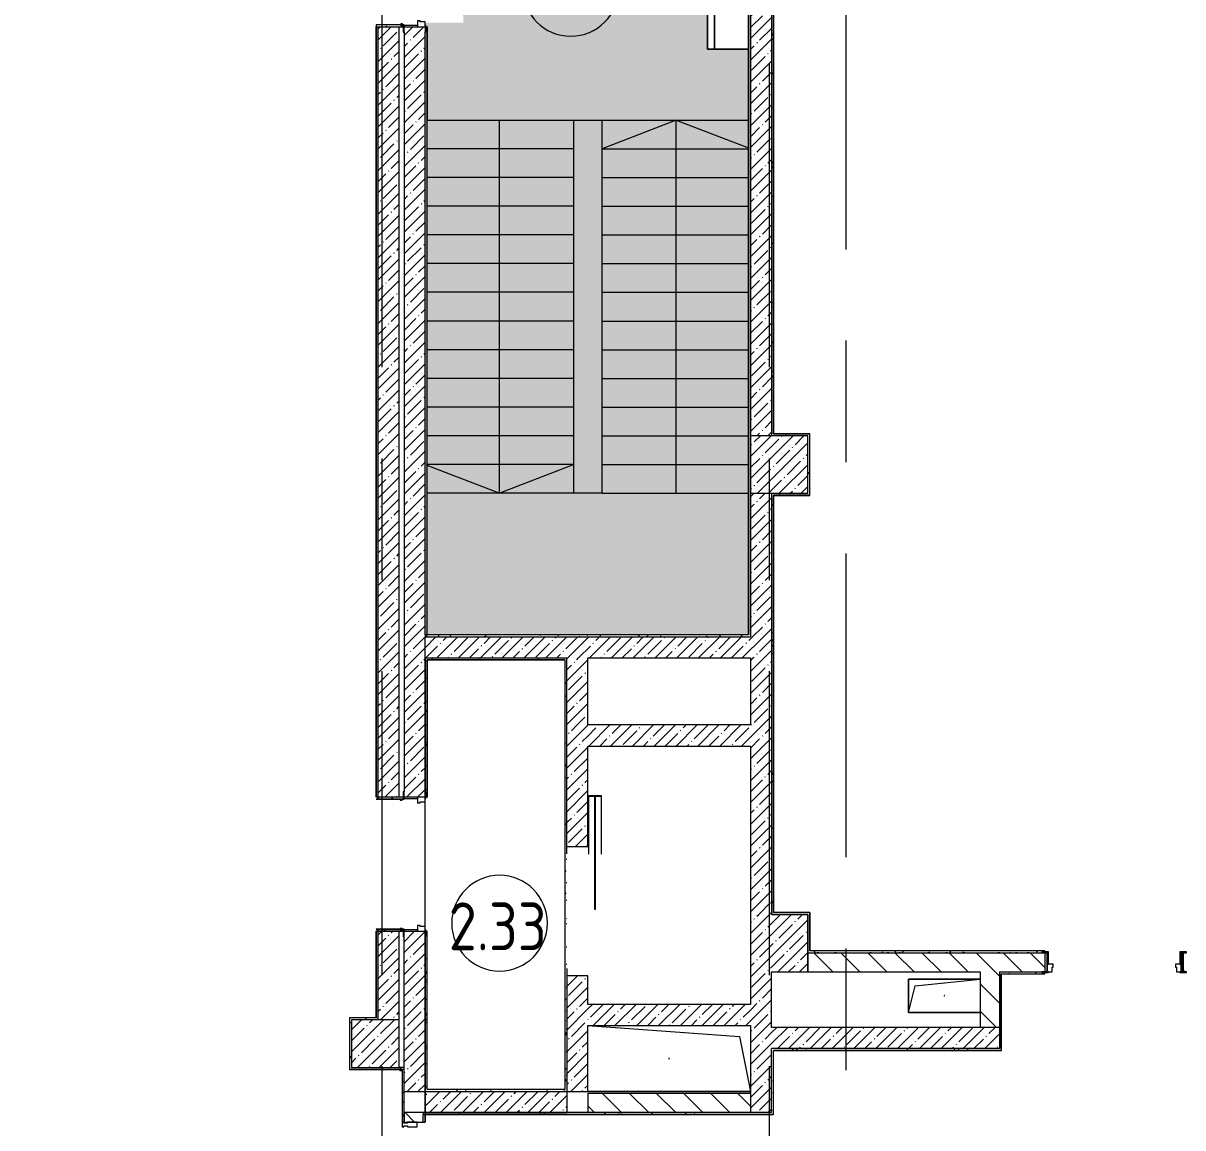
# Model space of a CAD drawing. Header units: millimetres. Extents: x -625 to 415037, y -3642 to 102118.
# Drawn here: x 183332 to 195449, y 84610 to 96151 of the extents above; entities that cross this region are included whole.
import ezdxf

# ---------------------------------------------------------------- set-up
doc = ezdxf.new("R2010")
doc.units = ezdxf.units.MM
doc.linetypes.add('Осевая', pattern=[6350, 1270, -952.5, 3175, -952.5])
for name, color, linetype, lineweight in [('A-AREA-IDEN', 7, 'Continuous', 9), ('A-DOOR-FRAM-2', 7, 'Continuous', 5), ('A-GENM', 7, 'Continuous', 9), ('A-GLAZ-CWMG', 7, 'Continuous', 9), ('A-GLAZ-CWMG-1', 7, 'Continuous', 20), ('A-WALL', 7, 'Continuous', 5), ('I-WALL', 7, 'Continuous', 5), ('S-COLS', 7, 'Continuous', 9), ('S-COLS-1', 7, 'Continuous', 5), ('S-STRS', 7, 'Continuous', 9), ('S-STRS-ANNO', 7, 'Continuous', 5), ('Оси', 7, 'Continuous', 9), ('Оси-2', 7, 'Осевая', 9)]:
    doc.layers.add(name, color=color, linetype=linetype, lineweight=lineweight)
doc.layers.add('A-AREA-PATT-2', color=7, linetype='Continuous', lineweight=5, true_color=0xcde0ef, transparency=1)
for name, color, linetype, lineweight, true_color in [('A-DOOR-1', 7, 'Continuous', 5, 0xc0c0c0), ('A-DOOR-FRAM-1', 7, 'Continuous', 5, 0xc0c0c0), ('A-WALL-1', 9, 'Continuous', 5, 0x808080), ('A-WALL-FNSH-1', 9, 'Continuous', 5, 0x808080), ('S-STRS-1', 7, 'Continuous', 9, 0xeef6ff)]:
    doc.layers.add(name, color=color, linetype=linetype, lineweight=lineweight, true_color=true_color)
doc.layers.get('A-DOOR-1').off()
doc.styles.add('GOST Common', font='', dxfattribs={"width": 0.9, "height": 500})
doc.styles.get('GOST Common').set_extended_font_data('GOST Common')
pattern_1 = [(135, (148772.12, 0), (-141.42136, -141.42136), [])]
pattern_2 = [(45, (148772.12, 0), (-114.04925, 114.04925), []), (45, (148886.17, 0), (-114.04925, 114.04925), [201.612, -40.322, 6.706, -33.617])]
pattern_3 = [(0, (148772.123, 0), (243.84, 60.96), [20.117, -162.763, 20.117, -162.763, -975.36]), (0, (148772.123, 0), (243.84, 60.96), [-365.76, 20.117, -345.643, 20.117, -162.763, -426.72]), (0, (148772.123, 0), (243.84, 60.96), [-914.4, 20.117, -101.803, 20.117, -284.683]), (120, (148863.563, 30.48), (-174.71291, 180.691634), [20.117, -162.763, 20.117, -162.763, -975.36]), (120, (148863.563, 30.48), (-174.71291, 180.691634), [-365.76, 20.117, -345.643, 20.117, -162.763, -426.72]), (120, (148863.563, 30.48), (-174.71291, 180.691634), [-914.4, 20.117, -101.803, 20.117, -284.683]), (240, (148894.043, 152.4), (-69.12709, -241.651634), [20.117, -162.763, 20.117, -162.763, -975.36]), (240, (148894.043, 152.4), (-69.12709, -241.651634), [-365.76, 20.117, -345.643, 20.117, -162.763, -426.72]), (240, (148894.043, 152.4), (-69.12709, -241.651634), [-914.4, 20.117, -101.803, 20.117, -284.683])]

# ---------------------------------------------------------------- blocks, each defined once
blk = doc.blocks.new('BSC_Колонна _Прямоугольная - 600х600-V314-Объем проектирования 2 этажа')
at = {"layer": 'S-COLS-1'}
h = blk.add_hatch(dxfattribs=at)
h.set_pattern_fill('FP_67', color=256, style=0, pattern_type=2)
h.set_pattern_definition([(45, (-42460, -17000), (-114.04925, 114.04925), []), (45, (-42345.95, -17000), (-114.04925, 114.04925), [201.613, -40.323, 6.706, -33.617])])
h.paths.add_polyline_path([(-300, -300), (300, -300), (300, 300), (-300, 300), (-300, 3)])
for p, q in [((300, 300), (-300, 300)), ((-300, 300), (-300, -300)), ((300, -300), (300, 300)), ((-300, -300), (300, -300))]:
    blk.add_line(p, q, dxfattribs=at)
blk = doc.blocks.new('110_Дверь_СКБ_2Ст - Д-6_л__ ДОО_Дв_1450x2100h_Дверь из раздевальной в коридор-V364-Объем проектирования 2 этажа')
at = {"layer": 'A-DOOR-FRAM-2'}
h = blk.add_hatch(dxfattribs=at)
h.set_pattern_fill('FP_40', color=256, style=0, pattern_type=2)
h.set_pattern_definition([(45, (-546.384, 164.685), (-14.1421, 14.1421), []), (135, (-546.384, 164.685), (-14.1421, -14.1421), [])])
h.paths.add_polyline_path([(-713, 100), (-713, -100), (-688, -100), (-688, 100)])
at = {"layer": 'A-DOOR-FRAM-1'}
for p, q in [((-672, 108), (-742, 108)), ((-742, 108), (-742, 100)), ((-742, 100), (-672, 100)), ((-688, 100), (-713, 100)), ((-713, 100), (-713, -100)), ((-638, 100), (-688, 100)), ((-688, 100), (-688, 20)), ((-688, 20), (-628, 20)), ((-688, -100), (-688, 100)), ((-672, 20), (-688, 20)), ((-688, 20), (-688, -100)), ((-672, 100), (-672, 108)), ((-672, -100), (-672, 20)), ((-638, 50), (-638, 100)), ((-628, 50), (-638, 50)), ((-628, 20), (-628, 50)), ((662, 50), (652, 50)), ((652, 50), (652, 20)), ((652, 20), (712, 20)), ((662, 100), (662, 50)), ((712, 100), (662, 100)), ((768, 108), (698, 108)), ((698, 108), (698, 100)), ((698, 100), (768, 100)), ((712, 20), (698, 20)), ((698, 20), (698, -100)), ((712, 20), (712, 100)), ((738, 100), (712, 100)), ((712, 100), (712, -100)), ((712, -100), (712, 20)), ((738, -100), (738, 100)), ((768, 100), (768, 108)), ((-672, -100), (-742, -100)), ((-742, -100), (-742, -108)), ((-742, -108), (-672, -108)), ((-713, -100), (-688, -100)), ((-688, -100), (-672, -100)), ((-672, -108), (-672, -100)), ((698, -100), (712, -100)), ((768, -100), (698, -100)), ((698, -100), (698, -108)), ((698, -108), (768, -108)), ((712, -100), (738, -100)), ((768, -108), (768, -100))]:
    blk.add_line(p, q, dxfattribs=at)
blk = doc.blocks.new('110_Дверь_СКБ_2Ст - Д-1 Лестничная клетка EIS60-V410-Объем проектирования 2 этажа')
at = {"layer": 'A-DOOR-FRAM-1'}
for p, q in [((-672, 118), (-742, 118)), ((-742, 118), (-742, 110)), ((-742, 110), (-672, 110)), ((-638, 110), (-688, 110)), ((-688, 110), (-688, 30)), ((-688, 30), (-628, 30)), ((-672, 30), (-688, 30)), ((-688, 30), (-688, -110)), ((-672, 110), (-672, 118)), ((-672, -110), (-672, 30)), ((-638, 60), (-638, 110)), ((-628, 60), (-638, 60)), ((-628, 30), (-628, 60)), ((662, 60), (652, 60)), ((652, 60), (652, 30)), ((652, 30), (712, 30)), ((662, 110), (662, 60)), ((712, 110), (662, 110)), ((768, 118), (698, 118)), ((698, 118), (698, 110)), ((698, 110), (768, 110)), ((712, 30), (698, 30)), ((698, 30), (698, -110)), ((712, 30), (712, 110)), ((712, -110), (712, 30)), ((768, 110), (768, 118)), ((-672, -110), (-742, -110)), ((-742, -110), (-742, -118)), ((-742, -118), (-672, -118)), ((-688, -110), (-672, -110)), ((-672, -118), (-672, -110)), ((698, -110), (712, -110)), ((768, -110), (698, -110)), ((698, -110), (698, -118)), ((698, -118), (768, -118)), ((768, -118), (768, -110))]:
    blk.add_line(p, q, dxfattribs=at)
blk = doc.blocks.new('GM_Отверстие прямоугольное _в плите_ - Отверстие-21981729-Объем проектирования 2 этажа')
at = {"layer": 'A-GENM'}
for p, q in [((-375, -175), (-375, 175)), ((-375, 175), (375, 175)), ((375, 175), (-375, 175)), ((-375, 175), (-375, -175)), ((-305, 105), (375, 175)), ((-375, -175), (-305, 105)), ((375, -175), (-375, -175)), ((-375, -175), (375, -175))]:
    blk.add_line(p, q, dxfattribs=at)
for start, end in [(360, 180), (180, 360)]:
    blk.add_arc((0, 0), 2.5, start, end, dxfattribs=at)
blk = doc.blocks.new('110_Дверь_СКБ_2Ст - Д-2 1450x2100h_Лестничная клетка EIS60-31576737-Объем проектирования 2 этажа')
at = {"layer": 'A-DOOR-FRAM-1'}
for p, q in [((-672, 118), (-742, 118)), ((-742, 118), (-742, 110)), ((-742, 110), (-672, 110)), ((-638, 110), (-688, 110)), ((-688, 110), (-688, 30)), ((-688, 30), (-628, 30)), ((-672, 30), (-688, 30)), ((-688, 30), (-688, -110)), ((-672, 110), (-672, 118)), ((-672, -110), (-672, 30)), ((-638, 60), (-638, 110)), ((-628, 60), (-638, 60)), ((-628, 30), (-628, 60)), ((662, 60), (652, 60)), ((652, 60), (652, 30)), ((652, 30), (712, 30)), ((662, 110), (662, 60)), ((712, 110), (662, 110)), ((768, 118), (698, 118)), ((698, 118), (698, 110)), ((698, 110), (768, 110)), ((712, 30), (698, 30)), ((698, 30), (698, -110)), ((712, 30), (712, 110)), ((712, -110), (712, 30)), ((768, 110), (768, 118)), ((-672, -110), (-742, -110)), ((-742, -110), (-742, -118)), ((-742, -118), (-672, -118)), ((-688, -110), (-672, -110)), ((-672, -118), (-672, -110)), ((698, -110), (712, -110)), ((768, -110), (698, -110)), ((698, -110), (698, -118)), ((698, -118), (768, -118)), ((768, -118), (768, -110))]:
    blk.add_line(p, q, dxfattribs=at)
blk = doc.blocks.new('BSC_Колонна _Прямоугольная - 500х500-V428-Объем проектирования 2 этажа')
at = {"layer": 'S-COLS-1'}
h = blk.add_hatch(dxfattribs=at)
h.set_pattern_fill('FP_180', color=256, style=0, pattern_type=2)
h.set_pattern_definition([(45, (-38240, -10950), (-114.04925, 114.04925), []), (45, (-38125.95, -10950), (-114.04925, 114.04925), [201.613, -40.323, 6.706, -33.617])])
h.paths.add_polyline_path([(177, -250), (250, -250), (250, 250), (-250, 250), (-250, -250)])
for p, q in [((250, 250), (-250, 250)), ((-250, 250), (-250, -250)), ((250, -250), (250, 250)), ((-250, -250), (250, -250))]:
    blk.add_line(p, q, dxfattribs=at)
blk = doc.blocks.new('DOR_Дверь лифта - 1350х2050h-19118285-Объем проектирования 2 этажа')
at = {"layer": 'A-DOOR-FRAM-1'}
for p, q in [((600, -117), (600, -120)), ((1203, -117), (600, -117)), ((600, -120), (1200, -120)), ((1200, -120), (1200, -180)), ((1203, -183), (1203, -117)), ((1200, -180), (20, -180)), ((20, -180), (20, -183)), ((20, -183), (1203, -183)), ((1203, -187), (20, -187)), ((20, -187), (20, -190)), ((20, -190), (1200, -190)), ((1200, -190), (1200, -250)), ((1203, -253), (1203, -187)), ((600, -250), (600, -253)), ((1200, -250), (600, -250)), ((600, -253), (1203, -253))]:
    blk.add_line(p, q, dxfattribs=at)
blk = doc.blocks.new('GM_Отверстие прямоугольное _в плите_ - Отверстие-24275187-Объем проектирования 2 этажа')
at = {"layer": 'A-GENM'}
for p, q in [((-230, 735), (345, 850)), ((345, 850), (345, -850)), ((345, -850), (345, 850)), ((-345, -850), (-230, 735))]:
    blk.add_line(p, q, dxfattribs=at)
for start, end in [(360, 180), (180, 360)]:
    blk.add_arc((0, 0), 2.5, start, end, dxfattribs=at)
blk = doc.blocks.new('Прямоугольный импост - Импост структурный с накладкой - 160мм Темный-31239248-Объем проектирования 2 этажа')
at = {"layer": 'A-GLAZ-CWMG-1'}
for p, q in [((0, 17), (-50, 17)), ((-50, 17), (-50, 0)), ((-50, 0), (-40, 0)), ((-40, 0), (-40, -40)), ((-10, -40), (-10, 0)), ((-10, 0), (0, 0)), ((0, 0), (0, 17)), ((-40, -40), (-50, -40)), ((-50, -40), (-50, -140)), ((0, -40), (-10, -40)), ((0, -140), (0, -40)), ((-50, -140), (0, -140))]:
    blk.add_line(p, q, dxfattribs=at)
blk = doc.blocks.new('Зашивка приборов отопления28 - Зашивка приборов отопления-33322877-Объем проектирования 2 этажа')
at = {"layer": 'A-WALL'}
for p, q in [((75381, 486), (73341, 486)), ((73341, 486), (73341, 411)), ((73341, 411), (73341, 56)), ((75381, 411), (73341, 411)), ((73341, 411), (73341, 56)), ((73341, 411), (75381, 411))]:
    blk.add_line(p, q, dxfattribs=at)
blk = doc.blocks.new('Марка_Помещения - Номер-25198446-Объем проектирования 2 этажа')
at = {"layer": 'A-AREA-IDEN'}
for start, end in [(360, 180), (180, 360)]:
    blk.add_arc((0, 0), 2.5, start, end, dxfattribs=at)
blk = doc.blocks.new('2floor')
at = {"layer": 'A-AREA-PATT-2'}
h = blk.add_hatch(color=256, dxfattribs=at)
h.paths.add_polyline_path([(189382, 16700), (189382, 20600), (189082, 20600), (189082, 16700)])
h.paths.add_polyline_path([(187552, 20600), (187552, 20607), (187542, 20607), (187542, 20600), (187549, 20600)])
h = blk.add_hatch(color=256, dxfattribs=at)
h.paths.add_polyline_path([(187288, 7921), (187292, 7921), (187290, 7931), (187282, 7931), (187282, 7921)])
h.paths.add_polyline_path([(169022, 7921), (169022, 8530), (168992, 8530), (168992, 7921), (169017, 7921)])
h.paths.add_polyline_path([(187291, 7990), (187292, 7991), (187292, 8080), (187288, 8080), (187288, 8030), (187291, 8030), (187291, 8000)])
h.paths.add_polyline_path([(187288, 10065), (187292, 10065), (187291, 10115), (187288, 10115)])
h.paths.add_polyline_path([(169022, 10275), (169022, 10880), (169003, 10878), (169003, 10275)])
h.paths.add_polyline_path([(187267, 10669), (187287, 10669), (187287, 10680), (187267, 10680)])
h.paths.add_polyline_path([(181432, 13740), (181472, 13740), (181470, 13759), (181422, 13759), (181422, 13740)])
h.paths.add_polyline_path([(180072, 13740), (180122, 13740), (180120, 13759), (180072, 13759)])
h.paths.add_polyline_path([(182422, 18870), (182422, 18920), (182403, 18918), (182403, 18870)])
h.paths.add_polyline_path([(182403, 20220), (182422, 20220), (182422, 20270), (182403, 20268), (182403, 20222)])
at = {"layer": 'I-WALL'}
h = blk.add_hatch(dxfattribs=at)
h.set_pattern_fill('FP_1', color=256, style=0, pattern_type=2)
h.set_pattern_definition(pattern_2)
h.paths.add_polyline_path([(187042, 11200), (187262, 11200), (187262, 12125), (187042, 12125), (187042, 12100)])
h.paths.add_polyline_path([(187262, 13525), (187262, 21575), (187042, 21575), (187042, 13525), (187189, 13525)])
h.paths.add_polyline_path([(187262, 22975), (187262, 23400), (187042, 23400), (187042, 22975), (187189, 22975)])
h = blk.add_hatch(dxfattribs=at)
h.set_pattern_fill('FP_1', color=256, style=0, pattern_type=2)
h.set_pattern_definition(pattern_2)
h.paths.add_polyline_path([(187312, 10450), (187532, 10450), (187532, 12125), (187312, 12125), (187312, 10680)])
h.paths.add_polyline_path([(187532, 13525), (187532, 21575), (187312, 21575), (187312, 13525), (187528, 13525)])
h.paths.add_polyline_path([(187524, 22975), (187532, 22975), (187532, 23400), (187423, 23400), (187312, 23420), (187312, 22975), (187482, 22975)])
h = blk.add_hatch(dxfattribs=at)
h.set_pattern_fill('FP_191', color=256, style=0, pattern_type=2)
h.set_pattern_definition(pattern_3)
h.paths.add_polyline_path([(187552, 15200), (187552, 21575), (187540, 21575), (187540, 21520), (187532, 21520), (187532, 15200)])
h.paths.add_polyline_path([(187540, 22975), (187552, 22975), (187552, 23379), (187532, 23380), (187532, 23030), (187540, 23030), (187540, 22983)])
h = blk.add_hatch(dxfattribs=at)
h.set_pattern_fill('FP_191', color=256, style=0, pattern_type=2)
h.set_pattern_definition(pattern_3)
h.paths.add_polyline_path([(190932, 15220), (190932, 23380), (190912, 23379), (190912, 15220)])
h = blk.add_hatch(dxfattribs=at)
h.set_pattern_fill('FP_191', color=256, style=0, pattern_type=2)
h.set_pattern_definition(pattern_3)
h.paths.add_polyline_path([(187042, 11200), (187042, 12125), (187022, 12125), (187022, 11221)])
h.paths.add_polyline_path([(187022, 11200), (187042, 11200), (187022, 11220)])
h.paths.add_polyline_path([(187022, 13525), (187042, 13525), (187042, 21575), (187022, 21575), (187022, 13550)])
h.paths.add_polyline_path([(187022, 22975), (187042, 22975), (187042, 23016), (187022, 23003), (187022, 22975)])
h = blk.add_hatch(dxfattribs=at)
h.set_pattern_fill('FP_1', color=256, style=0, pattern_type=2)
h.set_pattern_definition(pattern_2)
h.paths.add_polyline_path([(190932, 17300), (191152, 17300), (191152, 22700), (190932, 22700), (190932, 19054)])
h = blk.add_hatch(dxfattribs=at)
h.set_pattern_fill('FP_191', color=256, style=0, pattern_type=2)
h.set_pattern_definition(pattern_3)
h.paths.add_polyline_path([(191152, 17300), (191172, 17300), (191172, 17320)])
h.paths.add_polyline_path([(191152, 17300), (191172, 17321), (191172, 22679), (191152, 22680), (191152, 19054)])
h = blk.add_hatch(dxfattribs=at)
h.set_pattern_fill('FP_191', color=256, style=0, pattern_type=2)
h.set_pattern_definition(pattern_3)
h.paths.add_polyline_path([(187051, 21575), (187304, 21575), (187305, 21590), (187312, 21590), (187311, 21595), (187022, 21595), (187022, 21575), (187042, 21575)])
h = blk.add_hatch(dxfattribs=at)
h.set_pattern_fill('FP_191', color=256, style=0, pattern_type=2)
h.set_pattern_definition(pattern_3)
h.paths.add_polyline_path([(191526, 17300), (191532, 17300), (191531, 17320), (191172, 17320), (191172, 17300)])
h = blk.add_hatch(dxfattribs=at)
h.set_pattern_fill('FP_191', color=256, style=0, pattern_type=2)
h.set_pattern_definition(pattern_3)
h.paths.add_polyline_path([(191532, 16680), (191552, 16680), (191552, 17320), (191532, 17320), (191532, 16700)])
h = blk.add_hatch(dxfattribs=at)
h.set_pattern_fill('FP_1', color=256, style=0, pattern_type=2)
h.set_pattern_definition(pattern_2)
h.paths.add_polyline_path([(190932, 15200), (191152, 15200), (191152, 16700), (190932, 16700)])
h = blk.add_hatch(dxfattribs=at)
h.set_pattern_fill('FP_191', color=256, style=0, pattern_type=2)
h.set_pattern_definition(pattern_3)
h.paths.add_polyline_path([(191152, 16680), (191172, 16680), (191152, 16700)])
h.paths.add_polyline_path([(191531, 16680), (191532, 16680), (191532, 16700), (191152, 16700), (191173, 16680), (191526, 16680)])
h = blk.add_hatch(dxfattribs=at)
h.set_pattern_fill('FP_191', color=256, style=0, pattern_type=2)
h.set_pattern_definition(pattern_3)
h.paths.add_polyline_path([(191152, 12300), (191172, 12300), (191172, 12320)])
h.paths.add_polyline_path([(191152, 12300), (191172, 12321), (191172, 16680), (191152, 16680), (191152, 12333)])
h = blk.add_hatch(dxfattribs=at)
h.set_pattern_fill('FP_1', color=256, style=0, pattern_type=2)
h.set_pattern_definition(pattern_2)
h.paths.add_polyline_path([(191152, 14980), (191152, 15200), (187532, 15200), (187532, 14980), (190932, 14980)])
h = blk.add_hatch(dxfattribs=at)
h.set_pattern_fill('FP_191', color=256, style=0, pattern_type=2)
h.set_pattern_definition(pattern_3)
h.paths.add_polyline_path([(189012, 15200), (190932, 15200), (190911, 15220), (187552, 15219), (187552, 15200), (188635, 15200)])
h.paths.add_polyline_path([(190932, 15200), (190932, 15220), (190912, 15220)])
h = blk.add_hatch(dxfattribs=at)
h.set_pattern_fill('FP_191', color=256, style=0, pattern_type=2)
h.set_pattern_definition(pattern_3)
h.paths.add_polyline_path([(189012, 14980), (187532, 14980), (187532, 14960), (188991, 14960)])
h.paths.add_polyline_path([(189002, 14960), (189012, 14960), (189012, 14980), (188992, 14960)])
h = blk.add_hatch(dxfattribs=at)
h.set_pattern_fill('FP_191', color=256, style=0, pattern_type=2)
h.set_pattern_definition(pattern_3)
h.paths.add_polyline_path([(187532, 10450), (187552, 10471), (187552, 12125), (187540, 12125), (187540, 12070), (187532, 12070), (187532, 10453)])
h.paths.add_polyline_path([(187552, 10450), (187552, 10470), (187532, 10450)])
h.paths.add_polyline_path([(187540, 13525), (187552, 13525), (187552, 14959), (187532, 14960), (187533, 13580), (187540, 13580), (187540, 13533)])
h = blk.add_hatch(dxfattribs=at)
h.set_pattern_fill('FP_191', color=256, style=0, pattern_type=2)
h.set_pattern_definition(pattern_3)
h.paths.add_polyline_path([(188994, 10470), (189012, 10470), (189012, 14960), (188992, 14958), (188992, 10470)])
h = blk.add_hatch(dxfattribs=at)
h.set_pattern_fill('FP_1', color=256, style=0, pattern_type=2)
h.set_pattern_definition(pattern_2)
h.paths.add_polyline_path([(189232, 14280), (189232, 14980), (189012, 14980), (189012, 14280)])
h = blk.add_hatch(dxfattribs=at)
h.set_pattern_fill('FP_1', color=256, style=0, pattern_type=2)
h.set_pattern_definition(pattern_2)
h.paths.add_polyline_path([(191152, 10230), (191152, 11700), (190932, 11700), (190932, 10230)])
h.paths.add_polyline_path([(190932, 12300), (191152, 12300), (191152, 14980), (190932, 14980), (190932, 12901)])
h = blk.add_hatch(dxfattribs=at)
h.set_pattern_fill('FP_1', color=256, style=0, pattern_type=2)
h.set_pattern_definition(pattern_2)
h.paths.add_polyline_path([(189232, 10450), (189232, 11660), (189012, 11660), (189012, 10450)])
h.paths.add_polyline_path([(189012, 13010), (189232, 13010), (189232, 14280), (189012, 14280), (189012, 14129)])
h = blk.add_hatch(dxfattribs=at)
h.set_pattern_fill('FP_1', color=256, style=0, pattern_type=2)
h.set_pattern_definition(pattern_2)
h.paths.add_polyline_path([(189232, 14060), (190932, 14060), (190932, 14280), (189232, 14280), (189232, 14252)])
h = blk.add_hatch(dxfattribs=at)
h.set_pattern_fill('FP_191', color=256, style=0, pattern_type=2)
h.set_pattern_definition(pattern_3)
h.paths.add_polyline_path([(187262, 13505), (187312, 13505), (187310, 13510), (187304, 13510), (187304, 13525), (187042, 13525), (187042, 13505), (187189, 13505)])
h = blk.add_hatch(dxfattribs=at)
h.set_pattern_fill('FP_191', color=256, style=0, pattern_type=2)
h.set_pattern_definition(pattern_3)
h.paths.add_polyline_path([(191526, 12300), (191552, 12300), (191552, 12320), (191172, 12320), (191172, 12300)])
h = blk.add_hatch(dxfattribs=at)
h.set_pattern_fill('FP_191', color=256, style=0, pattern_type=2)
h.set_pattern_definition(pattern_3)
h.paths.add_polyline_path([(191532, 11900), (191552, 11921), (191552, 12300), (191532, 12300), (191532, 11920)])
h.paths.add_polyline_path([(191552, 11900), (191552, 11920), (191532, 11900)])
h = blk.add_hatch(dxfattribs=at)
h.set_pattern_fill('FP_191', color=256, style=0, pattern_type=2)
h.set_pattern_definition(pattern_3)
h.paths.add_polyline_path([(187189, 12125), (187304, 12125), (187304, 12140), (187312, 12140), (187312, 12145), (187042, 12145), (187042, 12125), (187085, 12125)])
h = blk.add_hatch(dxfattribs=at)
h.set_pattern_fill('FP_23', color=256, style=0, pattern_type=2)
h.set_pattern_definition(pattern_1)
h.paths.add_polyline_path([(199182, 11700), (200482, 11700), (200482, 11900), (197532, 11900), (197532, 11700)])
h.paths.add_polyline_path([(193333, 11700), (194008, 11700), (194008, 11900), (191532, 11900), (191532, 11700), (192971, 11700)])
h.paths.add_polyline_path([(196233, 11700), (196932, 11700), (196932, 11900), (195458, 11900), (195458, 11700), (196033, 11700)])
h = blk.add_hatch(dxfattribs=at)
h.set_pattern_fill('FP_191', color=256, style=0, pattern_type=2)
h.set_pattern_definition(pattern_3)
h.paths.add_polyline_path([(196932, 11900), (196932, 11920), (196912, 11920)])
h.paths.add_polyline_path([(196932, 11900), (196911, 11920), (195458, 11920), (195458, 11908), (195488, 11908), (195488, 11900), (196233, 11900)])
h.paths.add_polyline_path([(193978, 11900), (193978, 11908), (194008, 11908), (194008, 11920), (191552, 11920), (191552, 11900), (193533, 11900)])
h = blk.add_hatch(dxfattribs=at)
h.set_pattern_fill('FP_23', color=256, style=0, pattern_type=2)
h.set_pattern_definition(pattern_1)
h.paths.add_polyline_path([(193533, 11120), (193533, 11700), (193333, 11700), (193333, 11120)])
h = blk.add_hatch(dxfattribs=at)
h.set_pattern_fill('FP_191', color=256, style=0, pattern_type=2)
h.set_pattern_definition(pattern_3)
h.paths.add_polyline_path([(195488, 11680), (196012, 11680), (196012, 11700), (195488, 11699), (195488, 11692), (195458, 11692), (195458, 11680)])
h.paths.add_polyline_path([(194008, 11680), (194008, 11692), (193978, 11692), (193978, 11700), (193533, 11700), (193533, 11680), (193978, 11680)])
h = blk.add_hatch(dxfattribs=at)
h.set_pattern_fill('FP_191', color=256, style=0, pattern_type=2)
h.set_pattern_definition(pattern_3)
h.paths.add_polyline_path([(193533, 10900), (193553, 10901), (193553, 11679), (193533, 11679), (193533, 11120)])
h = blk.add_hatch(dxfattribs=at)
h.set_pattern_fill('FP_1', color=256, style=0, pattern_type=2)
h.set_pattern_definition(pattern_2)
h.paths.add_polyline_path([(190932, 11140), (190932, 11360), (189232, 11360), (189232, 11140), (190096, 11140)])
h = blk.add_hatch(dxfattribs=at)
h.set_pattern_fill('FP_191', color=256, style=0, pattern_type=2)
h.set_pattern_definition(pattern_3)
h.paths.add_polyline_path([(186762, 11200), (187022, 11200), (187022, 11220), (186742, 11220), (186742, 11200)])
h = blk.add_hatch(dxfattribs=at)
h.set_pattern_fill('FP_191', color=256, style=0, pattern_type=2)
h.set_pattern_definition(pattern_3)
h.paths.add_polyline_path([(186762, 10680), (186762, 11200), (186742, 11200), (186742, 10680), (186757, 10680)])
h = blk.add_hatch(dxfattribs=at)
h.set_pattern_fill('FP_1', color=256, style=0, pattern_type=2)
h.set_pattern_definition(pattern_2)
h.paths.add_polyline_path([(193533, 10900), (193533, 11120), (191152, 11120), (191152, 10900), (192971, 10900)])
h = blk.add_hatch(dxfattribs=at)
h.set_pattern_fill('FP_191', color=256, style=0, pattern_type=2)
h.set_pattern_definition(pattern_3)
h.paths.add_polyline_path([(191152, 10210), (191172, 10212), (191172, 10900), (191152, 10900), (191152, 10230)])
h = blk.add_hatch(dxfattribs=at)
h.set_pattern_fill('FP_191', color=256, style=0, pattern_type=2)
h.set_pattern_definition(pattern_3)
h.paths.add_polyline_path([(193533, 10880), (193553, 10880), (193553, 10900), (191172, 10900), (191174, 10880), (193462, 10880)])
h = blk.add_hatch(dxfattribs=at)
h.set_pattern_fill('FP_191', color=256, style=0, pattern_type=2)
h.set_pattern_definition(pattern_3)
h.paths.add_polyline_path([(186766, 10680), (187291, 10680), (187312, 10700), (186762, 10700), (186762, 10680)])
h.paths.add_polyline_path([(187309, 10680), (187312, 10680), (187312, 10700), (187292, 10680)])
h = blk.add_hatch(dxfattribs=at)
h.set_pattern_fill('FP_191', color=256, style=0, pattern_type=2)
h.set_pattern_definition(pattern_3)
h.paths.add_polyline_path([(187312, 7920), (187312, 8000), (187292, 8000), (187292, 7921), (187308, 7920)])
h.paths.add_polyline_path([(187292, 10130), (187312, 10130), (187312, 10680), (187292, 10680), (187292, 10230)])
h = blk.add_hatch(dxfattribs=at)
h.set_pattern_fill('FP_1', color=256, style=0, pattern_type=2)
h.set_pattern_definition(pattern_2)
h.paths.add_polyline_path([(189012, 10230), (189012, 10450), (187532, 10450), (187532, 10230), (188635, 10230)])
h = blk.add_hatch(dxfattribs=at)
h.set_pattern_fill('FP_191', color=256, style=0, pattern_type=2)
h.set_pattern_definition(pattern_3)
h.paths.add_polyline_path([(189012, 10450), (189012, 10470), (188992, 10470), (189007, 10455)])
h.paths.add_polyline_path([(188635, 10450), (189012, 10450), (188991, 10470), (187553, 10470), (187552, 10450), (187912, 10450)])
h = blk.add_hatch(dxfattribs=at)
h.set_pattern_fill('FP_23', color=256, style=0, pattern_type=2)
h.set_pattern_definition(pattern_1)
h.paths.add_polyline_path([(190932, 10230), (190932, 10430), (189232, 10430), (189232, 10230), (189909, 10230)])
h = blk.add_hatch(dxfattribs=at)
h.set_pattern_fill('FP_23', color=256, style=0, pattern_type=2)
h.set_pattern_definition(pattern_1)
h.paths.add_polyline_path([(187492, 7900), (187512, 7900), (187512, 8000), (187312, 8000), (187312, 7900)])
h.paths.add_polyline_path([(187312, 10130), (187512, 10130), (187512, 10230), (187312, 10230)])
h = blk.add_hatch(dxfattribs=at)
h.set_pattern_fill('FP_191', color=256, style=0, pattern_type=2)
h.set_pattern_definition(pattern_3)
h.paths.add_polyline_path([(190932, 10210), (191152, 10210), (191152, 10230), (187512, 10230), (187512, 10210), (190829, 10210)])
at = {"layer": 'S-COLS-1'}
h = blk.add_hatch(dxfattribs=at)
h.set_pattern_fill('FP_1', color=256, style=0, pattern_type=2)
h.set_pattern_definition(pattern_2)
h.paths.add_polyline_path([(191532, 11700), (191532, 12300), (190932, 12300), (190932, 11700), (191526, 11700)])
at = {"layer": 'S-STRS-1'}
h = blk.add_hatch(color=256, dxfattribs=at)
h.paths.add_polyline_path([(189382, 20600), (190912, 20600), (190912, 21340), (190482, 21340), (190481, 23380), (187552, 23379), (187552, 22975), (187540, 22975), (187540, 22960), (187532, 22959), (187532, 22925), (187536, 22925), (187536, 22959), (188530, 22959), (188527, 22854), (188512, 22751), (188487, 22649), (188451, 22551), (188398, 22445), (188350, 22368), (188275, 22275), (188212, 22210), (188114, 22131), (188027, 22075), (187932, 22028), (187841, 21993), (187754, 21968), (187807, 21926), (187855, 21871), (187889, 21814), (187914, 21753), (187932, 21675), (187930, 21625), (187930, 21625), (187930, 21618), (187536, 21618), (187536, 21625), (187532, 21625), (187532, 21590), (187540, 21590), (187540, 21575), (187552, 21575), (187552, 20600), (188635, 20600)])
h.paths.add_polyline_path([(187532, 21675), (187536, 21675), (187536, 21708), (187833, 21708), (187814, 21763), (187783, 21817), (187747, 21859), (187702, 21895), (187639, 21925), (187594, 21939), (187536, 21944), (187536, 22034), (187650, 22042), (187754, 22062), (187855, 22093), (187942, 22131), (188027, 22179), (188111, 22241), (188187, 22311), (188255, 22390), (188313, 22476), (188361, 22569), (188398, 22666), (188424, 22766), (188438, 22869), (187536, 22869), (187536, 22875), (187532, 22875), (187532, 21708)])
for points in [[(189082, 20300), (189082, 20600), (187552, 20600), (187552, 20300), (188635, 20300)], [(190912, 20300), (190912, 20600), (189382, 20600), (189382, 20300), (190225, 20300)], [(188635, 20000), (189082, 20000), (189082, 20300), (187552, 20300), (187552, 20000), (188555, 20000)], [(189382, 20000), (190912, 20000), (190912, 20300), (189382, 20300)], [(188811, 19700), (189082, 19700), (189082, 20000), (187552, 20000), (187552, 19700), (188635, 19700)], [(190912, 19700), (190912, 20000), (189382, 20000), (189382, 19700)], [(189082, 19400), (189082, 19700), (187552, 19700), (187552, 19400), (188718, 19400)], [(189382, 19400), (190912, 19400), (190912, 19700), (189382, 19700)], [(189082, 19100), (189082, 19400), (187552, 19400), (187552, 19100), (188635, 19100)], [(189382, 19100), (190912, 19100), (190912, 19400), (189382, 19400)], [(188635, 18800), (189082, 18800), (189082, 19100), (187552, 19100), (187552, 18800), (188005, 18800)], [(189382, 18800), (190912, 18800), (190912, 19100), (189382, 19100), (189382, 19054)], [(189082, 18500), (189082, 18800), (187552, 18800), (187552, 18500), (188635, 18500)], [(189382, 18500), (190912, 18500), (190912, 18800), (189382, 18800)], [(187552, 18200), (189082, 18200), (189082, 18500), (187552, 18500)], [(189382, 18200), (190912, 18200), (190912, 18500), (189382, 18500)], [(188635, 17900), (189082, 17900), (189082, 18200), (187552, 18200), (187552, 17900), (187887, 17900)], [(189382, 17900), (190912, 17900), (190912, 18200), (189382, 18200)], [(187552, 17600), (189082, 17600), (189082, 17900), (187552, 17900)], [(189382, 17600), (190912, 17600), (190912, 17900), (189382, 17900)], [(187552, 17300), (189082, 17300), (189082, 17600), (187552, 17600)], [(189382, 17300), (190912, 17300), (190912, 17600), (189382, 17600)], [(187769, 17000), (189082, 17000), (189082, 17300), (187552, 17300), (187552, 17000)], [(190080, 17000), (190912, 17000), (190912, 17300), (189382, 17300), (189382, 17000)], [(187552, 16700), (189082, 16700), (189082, 17000), (187552, 17000)], [(190912, 16700), (190912, 17000), (189382, 17000), (189382, 16700), (190080, 16700)], [(190932, 15200), (190912, 15220), (190912, 16700), (187552, 16700), (187553, 15220), (190912, 15219)]]:
    blk.add_hatch(color=256, dxfattribs=at).paths.add_polyline_path(points)
at = {"layer": 'A-WALL'}
for p, q in [((190912, 15220), (190912, 23379)), ((191152, 22700), (191152, 17300)), ((187042, 13505), (187042, 21575)), ((187532, 15220), (187532, 21520)), ((191172, 17320), (191532, 17320)), ((191172, 16680), (191172, 12320)), ((187532, 14980), (189012, 14980)), ((187532, 14980), (187532, 13580)), ((188992, 14960), (187552, 14960)), ((187552, 14960), (187552, 13525)), ((189012, 14827), (189012, 14980)), ((187272, 13505), (187272, 13495)), ((187272, 13495), (187292, 13495)), ((187292, 13495), (187292, 13505)), ((191552, 12320), (191172, 12320)), ((191552, 12320), (191552, 11920)), ((187022, 11220), (187022, 12125)), ((187042, 11200), (187042, 12145)), ((187552, 10470), (187552, 12125)), ((187532, 12070), (187532, 10230)), ((191532, 11900), (193978, 11900)), ((189012, 11735), (189012, 10230)), ((193533, 11700), (193978, 11700)), ((193533, 11700), (193533, 10900)), ((193553, 11680), (194008, 11680)), ((193553, 10900), (193553, 11680)), ((187022, 11220), (186742, 11220)), ((193533, 10900), (191152, 10900)), ((191172, 10210), (191172, 10880)), ((193553, 10880), (191172, 10880)), ((187292, 10680), (186742, 10680)), ((187532, 10450), (189232, 10450)), ((188992, 10470), (187553, 10470)), ((187312, 10230), (187312, 10130)), ((187512, 10130), (187512, 10210)), ((187532, 10230), (187532, 10130))]:
    blk.add_line(p, q, dxfattribs=at)
at = {"layer": 'A-WALL-1'}
for p, q in [((190932, 22700), (190932, 17300)), ((187022, 21595), (187022, 21575)), ((187312, 21595), (187022, 21595)), ((187022, 21575), (187304, 21575)), ((187262, 13525), (187262, 21575)), ((187297, 21605), (187277, 21605)), ((187277, 21605), (187277, 21585)), ((187277, 21585), (187297, 21585)), ((187297, 21585), (187297, 21605)), ((187312, 21590), (187312, 21595)), ((187552, 21575), (187540, 21575)), ((187552, 15200), (187552, 21575)), ((187312, 21520), (187312, 13580)), ((191172, 17320), (191172, 17321)), ((191552, 16680), (191552, 17320)), ((190932, 16700), (190932, 15200)), ((191152, 16700), (191152, 12300)), ((191172, 16680), (191173, 16680)), ((190911, 15220), (187532, 15220)), ((187552, 15200), (190932, 15200)), ((188992, 14960), (188992, 10470)), ((189232, 14980), (190932, 14980)), ((189232, 14280), (189232, 14980)), ((190932, 14980), (190932, 14280)), ((189012, 12935), (189012, 14827)), ((190932, 14280), (189232, 14280)), ((189232, 13010), (189232, 14060)), ((189232, 14060), (190932, 14060)), ((190932, 14060), (190932, 12300)), ((187304, 13525), (187022, 13525)), ((187312, 13506), (187312, 13510)), ((187540, 13525), (187552, 13525)), ((189012, 13010), (189232, 13010)), ((191152, 12300), (191532, 12300)), ((191532, 12300), (191532, 11700)), ((187022, 12125), (187304, 12125)), ((187262, 11200), (187262, 12125)), ((187272, 12155), (187272, 12135)), ((187292, 12155), (187272, 12155)), ((187272, 12135), (187292, 12135)), ((187292, 12135), (187292, 12155)), ((187312, 12140), (187312, 12144)), ((187552, 12125), (187540, 12125)), ((187312, 10130), (187312, 12070)), ((194008, 11920), (191552, 11920)), ((194008, 11908), (194008, 11920)), ((189232, 11660), (189012, 11660)), ((189232, 11360), (189232, 11660)), ((190932, 11700), (190932, 11360)), ((191152, 11120), (191152, 11700)), ((191532, 11700), (193333, 11700)), ((193333, 11700), (193333, 11120)), ((194008, 11680), (194008, 11692)), ((190932, 11360), (189232, 11360)), ((186742, 11220), (186742, 10680)), ((189232, 10450), (189232, 11140)), ((189232, 11140), (190932, 11140)), ((190932, 11140), (190932, 10230)), ((193533, 11120), (191152, 11120)), ((191152, 10230), (191152, 10900)), ((187312, 10700), (187262, 10700)), ((187292, 10680), (187292, 10130)), ((187312, 10450), (187532, 10450)), ((190932, 10430), (189232, 10430)), ((189232, 10430), (189232, 10230)), ((187532, 10230), (187312, 10230)), ((187512, 10210), (187532, 10210)), ((187532, 10230), (189012, 10230)), ((191152, 10230), (187532, 10230)), ((187292, 10130), (187532, 10130))]:
    blk.add_line(p, q, dxfattribs=at)
at = {"layer": 'A-WALL-FNSH-1'}
for p, q in [((190911, 23379), (190911, 15220)), ((191172, 22680), (191172, 17321)), ((191173, 17321), (191173, 22680)), ((187022, 21575), (187021, 21575)), ((187021, 21575), (187021, 13525)), ((187022, 13525), (187022, 21575)), ((187553, 21575), (187552, 21575)), ((187553, 15220), (187553, 20600)), ((191553, 17321), (191173, 17321)), ((191532, 17320), (191552, 17320)), ((191553, 16679), (191553, 17321)), ((191552, 16680), (191173, 16680)), ((191173, 12321), (191173, 16679)), ((191173, 16679), (191553, 16679)), ((187552, 15220), (187553, 15220)), ((187553, 14959), (188991, 14959)), ((187553, 13525), (187553, 14959)), ((188991, 14959), (188991, 10471)), ((187021, 13525), (187022, 13525)), ((187312, 13506), (187022, 13506)), ((187022, 13506), (187022, 13505)), ((187022, 13505), (187312, 13505)), ((187312, 13505), (187312, 13506)), ((187552, 13525), (187553, 13525)), ((191553, 12321), (191173, 12321)), ((191553, 11921), (191553, 12321)), ((187022, 12125), (187021, 12125)), ((187021, 12125), (187021, 11221)), ((187312, 12145), (187022, 12145)), ((187022, 12145), (187022, 12144)), ((187022, 12144), (187312, 12144)), ((187312, 12144), (187312, 12145)), ((187553, 12125), (187552, 12125)), ((187553, 10470), (187553, 12125)), ((194008, 11921), (191553, 11921)), ((194008, 11920), (194008, 11921)), ((193554, 11679), (194008, 11679)), ((193554, 10879), (193554, 11679)), ((194008, 11679), (194008, 11680)), ((186741, 11221), (186741, 10679)), ((187021, 11221), (186741, 11221)), ((191173, 10209), (191173, 10879)), ((191173, 10879), (193554, 10879)), ((193553, 10900), (193553, 10880)), ((186741, 10679), (187291, 10679)), ((187267, 10689), (187267, 10669)), ((187287, 10689), (187267, 10689)), ((187267, 10669), (187287, 10669)), ((187287, 10669), (187287, 10689)), ((187291, 10679), (187291, 10130)), ((188991, 10471), (187552, 10471)), ((187552, 10470), (187553, 10470)), ((191172, 10210), (187532, 10210)), ((187533, 10209), (191173, 10209)), ((187533, 10130), (187533, 10209)), ((187291, 10130), (187292, 10130)), ((187532, 10130), (187533, 10130))]:
    blk.add_line(p, q, dxfattribs=at)
at = {"layer": 'I-WALL'}
for p, q in [((190481, 21340), (190481, 23369)), ((187553, 21575), (187553, 20600)), ((190482, 21340), (190481, 21340)), ((190482, 21340), (190482, 21339)), ((190901, 21339), (190482, 21339)), ((190557, 21340), (190901, 21340)), ((190901, 21340), (190901, 21339)), ((190911, 20911), (190912, 20911)), ((190912, 20820), (190911, 20820)), ((187553, 20607), (187552, 20607)), ((187552, 20600), (187553, 20600)), ((190911, 16620), (190912, 16620)), ((187532, 15220), (187532, 15200)), ((187532, 15200), (187552, 15200)), ((190911, 15220), (190912, 15220)), ((187532, 10230), (187512, 10230)), ((187512, 10230), (187512, 10210))]:
    blk.add_line(p, q, dxfattribs=at)
at = {"layer": 'S-COLS-1'}
for p, q in [((190932, 12300), (190932, 11700)), ((191532, 12300), (191152, 12300)), ((191532, 11700), (191532, 12300)), ((191152, 11700), (191532, 11700))]:
    blk.add_line(p, q, dxfattribs=at)
at = {"layer": 'S-STRS'}
for p, q in [((187552, 20600), (189382, 20600)), ((189082, 20600), (189082, 20300)), ((189382, 20600), (190912, 20600)), ((189382, 20300), (189382, 20600)), ((189382, 20600), (190912, 20600)), ((189082, 20300), (187552, 20300)), ((189082, 20300), (187552, 20300)), ((189082, 20300), (189082, 20000)), ((189382, 20000), (189382, 20300)), ((189382, 20300), (190912, 20300)), ((189382, 20300), (190912, 20300)), ((189082, 20000), (187552, 20000)), ((189082, 20000), (187552, 20000)), ((189082, 20000), (189082, 19700)), ((189382, 19700), (189382, 20000)), ((189382, 20000), (190912, 20000)), ((189382, 20000), (190912, 20000)), ((189082, 19700), (187552, 19700)), ((189082, 19700), (187552, 19700)), ((189082, 19700), (189082, 19400)), ((189382, 19400), (189382, 19700)), ((189382, 19700), (190912, 19700)), ((189382, 19700), (190912, 19700)), ((189082, 19400), (187552, 19400)), ((189082, 19400), (187552, 19400)), ((189082, 19400), (189082, 19100)), ((189382, 19100), (189382, 19400)), ((189382, 19400), (190912, 19400)), ((189382, 19400), (190912, 19400)), ((189082, 19100), (187552, 19100)), ((189082, 19100), (187552, 19100)), ((189082, 19100), (189082, 18800)), ((189382, 18800), (189382, 19100)), ((189382, 19100), (190912, 19100)), ((189382, 19100), (190912, 19100)), ((189082, 18800), (187552, 18800)), ((189082, 18800), (187552, 18800)), ((189082, 18800), (189082, 18500)), ((189382, 18500), (189382, 18800)), ((189382, 18800), (190912, 18800)), ((189382, 18800), (190912, 18800)), ((189082, 18500), (187552, 18500)), ((189082, 18500), (187552, 18500)), ((189082, 18500), (189082, 18200)), ((189382, 18200), (189382, 18500)), ((189382, 18500), (190912, 18500)), ((189382, 18500), (190912, 18500)), ((189082, 18200), (187552, 18200)), ((189082, 18200), (187552, 18200)), ((189082, 18200), (189082, 17900)), ((189382, 17900), (189382, 18200)), ((189382, 18200), (190912, 18200)), ((189382, 18200), (190912, 18200)), ((189082, 17900), (187552, 17900)), ((189082, 17900), (187552, 17900)), ((189082, 17900), (189082, 17600)), ((189382, 17600), (189382, 17900)), ((189382, 17900), (190912, 17900)), ((189382, 17900), (190912, 17900)), ((189082, 17600), (187552, 17600)), ((189082, 17600), (187552, 17600)), ((189082, 17600), (189082, 17300)), ((189382, 17300), (189382, 17600)), ((189382, 17600), (190912, 17600)), ((189382, 17600), (190912, 17600)), ((189082, 17300), (187552, 17300)), ((189082, 17300), (187552, 17300)), ((189082, 17300), (189082, 17000)), ((189382, 17000), (189382, 17300)), ((189382, 17300), (190912, 17300)), ((189382, 17300), (190912, 17300)), ((189082, 17000), (187552, 17000)), ((189082, 17000), (187552, 17000)), ((189082, 17000), (189082, 16700)), ((189382, 16700), (189382, 17000)), ((189382, 17000), (190912, 17000)), ((189382, 17000), (190912, 17000)), ((189082, 16700), (187552, 16700)), ((189082, 16700), (187552, 16700)), ((189382, 16700), (189082, 16700)), ((189382, 16700), (190912, 16700)), ((189382, 16700), (190912, 16700))]:
    blk.add_line(p, q, dxfattribs=at)
at = {"layer": 'S-STRS-ANNO'}
for p, q in [((188307, 20600), (188307, 20300)), ((190157, 20600), (189382, 20300)), ((190157, 20300), (190157, 20600)), ((190157, 20600), (190912, 20308)), ((188307, 20300), (188307, 20000)), ((190157, 20000), (190157, 20300)), ((188307, 20000), (188307, 19700)), ((190157, 19700), (190157, 20000)), ((188307, 19700), (188307, 19400)), ((190157, 19400), (190157, 19700)), ((188307, 19400), (188307, 19100)), ((190157, 19100), (190157, 19400)), ((188307, 19100), (188307, 18800)), ((190157, 18800), (190157, 19100)), ((188307, 18800), (188307, 18500)), ((190157, 18500), (190157, 18800)), ((188307, 18500), (188307, 18200)), ((190157, 18200), (190157, 18500)), ((188307, 18200), (188307, 17900)), ((190157, 17900), (190157, 18200)), ((188307, 17900), (188307, 17600)), ((190157, 17600), (190157, 17900)), ((188307, 17600), (188307, 17300)), ((190157, 17300), (190157, 17600)), ((188307, 17300), (188307, 17000)), ((190157, 17000), (190157, 17300)), ((188307, 16700), (187552, 16992)), ((188307, 17000), (188307, 16700)), ((188307, 16700), (189082, 17000)), ((190157, 16700), (190157, 17000))]:
    blk.add_line(p, q, dxfattribs=at)
at = {"layer": 'Оси'}
for p, q in [((187082, 18778), (187082, 23778)), ((187532, 10200), (187532, 15200))]:
    blk.add_line(p, q, dxfattribs=at)
at = {"layer": 'Оси-2'}
for p, q in [((191132, 3094), (191132, 22398)), ((191932, 4325), (191932, 22398)), ((187082, 3094), (187082, 18778)), ((187532, 4325), (187532, 10200))]:
    blk.add_line(p, q, dxfattribs=at)
at = {"layer": 'A-AREA-IDEN', "xscale": 199.9999999999999, "yscale": 199.9999999999999, "zscale": 199.9999999999999}
for p in [(189054, 21976), (188310, 12209)]:
    blk.add_blockref('Марка_Помещения - Номер-25198446-Объем проектирования 2 этажа', p, dxfattribs=at)
at = {"layer": 'A-DOOR-1'}
for name, p, rotation in [('110_Дверь_СКБ_2Ст - Д-1 Лестничная клетка EIS60-V410-Объем проектирования 2 этажа', (187422, 22287), 269.9999999999999), ('110_Дверь_СКБ_2Ст - Д-2 1450x2100h_Лестничная клетка EIS60-31576737-Объем проектирования 2 этажа', (187422, 12838), 269.9999999999999), ('DOR_Дверь лифта - 1350х2050h-19118285-Объем проектирования 2 этажа', (189122, 12335), 90), ('110_Дверь_СКБ_2Ст - Д-6_л__ ДОО_Дв_1450x2100h_Дверь из раздевальной в коридор-V364-Объем проектирования 2 этажа', (194745, 11800), 180)]:
    blk.add_blockref(name, p, dxfattribs=dict(at, rotation=rotation))
at = {"layer": 'A-GENM'}
blk.add_blockref('GM_Отверстие прямоугольное _в плите_ - Отверстие-21981729-Объем проектирования 2 этажа', (192958, 11450), dxfattribs=at)
at = {"layer": 'A-GENM', "rotation": 269.9999999999999}
blk.add_blockref('GM_Отверстие прямоугольное _в плите_ - Отверстие-24275187-Объем проектирования 2 этажа', (190082, 10795), dxfattribs=at)
at = {"layer": 'A-GLAZ-CWMG', "rotation": 89.99999999999993}
blk.add_blockref('Прямоугольный импост - Импост структурный с накладкой - 160мм Темный-31239248-Объем проектирования 2 этажа', (187308, 10130), dxfattribs=at)
at = {"layer": 'A-WALL', "rotation": 89.9999999999998}
blk.add_blockref('Зашивка приборов отопления28 - Зашивка приборов отопления-33322877-Объем проектирования 2 этажа', (190968, -52001), dxfattribs=at)
at = {"layer": 'S-COLS'}
for name, p in [('BSC_Колонна _Прямоугольная - 600х600-V314-Объем проектирования 2 этажа', (191232, 17000)), ('BSC_Колонна _Прямоугольная - 500х500-V428-Объем проектирования 2 этажа', (187012, 10950))]:
    blk.add_blockref(name, p, dxfattribs=at)
at = {"layer": 'A-AREA-IDEN', "insert": (187779, 12426), "char_height": 500, "width": 1327.59, "attachment_point": 1, "style": 'GOST Common'}
blk.add_mtext('2.33', dxfattribs=at)

msp = doc.modelspace()

# ---------------------------------------------------------------- block references
msp.add_blockref('2floor', (0, 74539))

doc.saveas('drawing.dxf')
